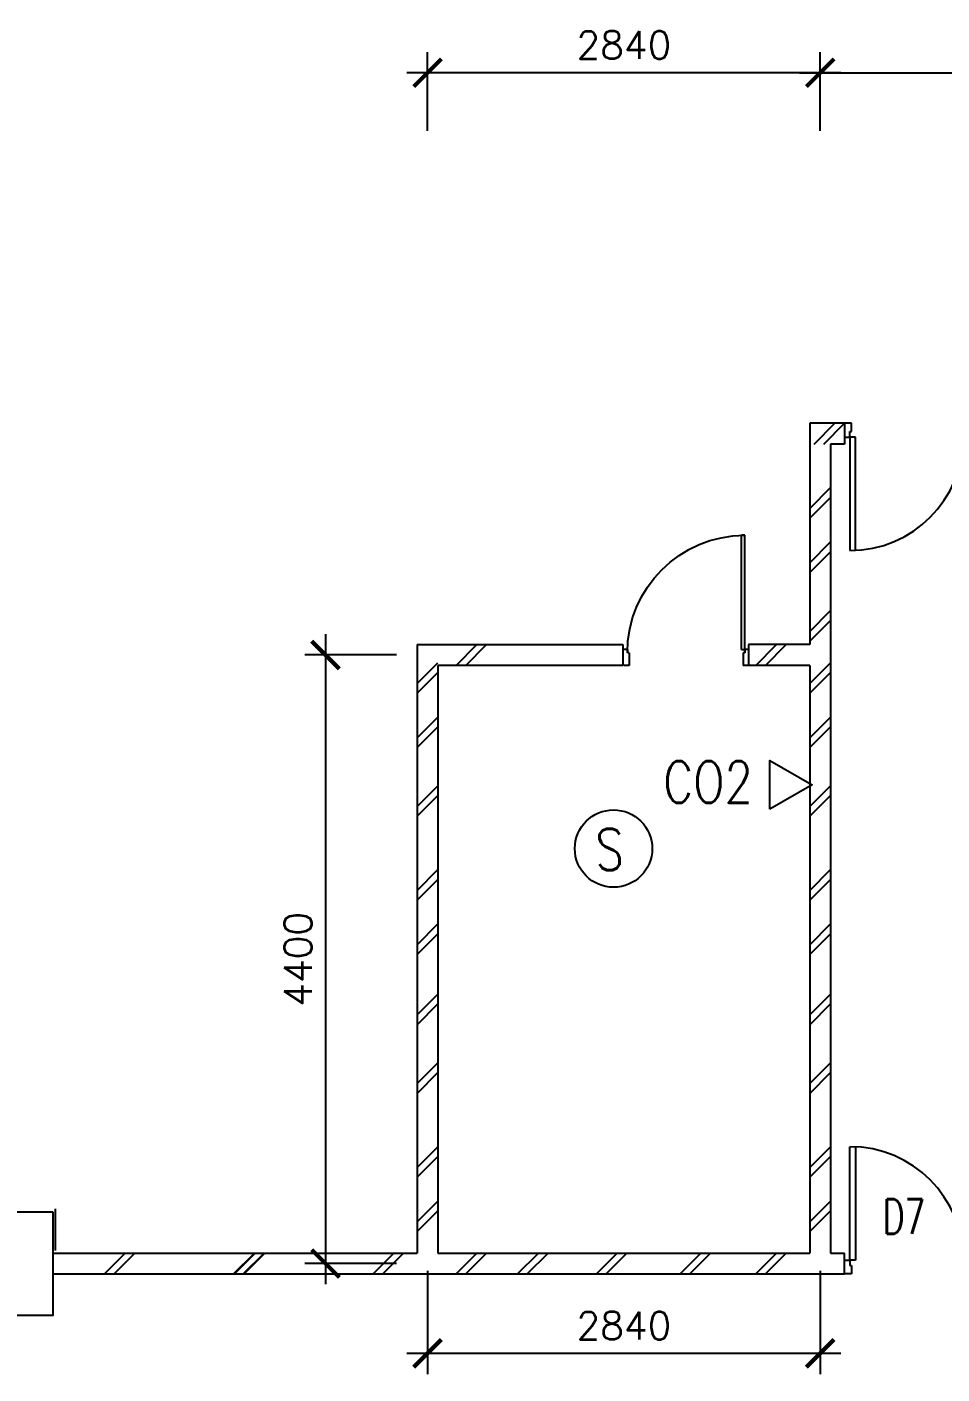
# Model space of a CAD drawing. Header units: feet. Extents: x 1407108 to 2957709, y -1501070 to -681589.
# Drawn here: x 1424980 to 1431598, y -815223 to -805484 of the extents above; entities that cross this region are included whole.
import ezdxf

# ---------------------------------------------------------------- set-up
doc = ezdxf.new("R2010")
doc.units = ezdxf.units.FT
doc.header["$LTSCALE"] = 13
doc.header["$MEASUREMENT"] = 0
doc.layers.get('0').update_dxf_attribs({"linetype": 'CONTINUOUS'})
for name, color, linetype in [('-FF', 240, 'CONTINUOUS'), ('COL', 3, 'CONTINUOUS'), ('DIM', 7, 'CONTINUOUS'), ('DR', 7, 'CONTINUOUS'), ('FURN', 1, 'CONTINUOUS'), ('H', 1, 'CONTINUOUS'), ('WALL', 2, 'CONTINUOUS')]:
    doc.layers.add(name, color=color, linetype=linetype)
doc.styles.add('E', font='ROMANS.SHX', dxfattribs={"width": 0.9})
doc.styles.add('ROMANS', font='romans')
doc.styles.get("Standard").update_dxf_attribs({"font": 'ROMANS.SHX'})
doc.dimstyles.new('STANDARD$0', dxfattribs={"dimscale": 0, "dimtxt": 8, "dimasz": 6, "dimexe": 1, "dimexo": 1, "dimgap": 3, "dimtad": 1, "dimdec": 0, "dimlfac": -1, "dimrnd": 1, "dimzin": 0, "dimdsep": 46, "dimtxsty": 'Standard', "dimcen": 0, "dimclrd": 5, "dimclre": 250, "dimadec": 0, "dimazin": 0, "dimtfac": 1, "dimtdec": 4, "dimtofl": 0, "dimtmove": 0, "dimatfit": 3, "dimfxl": 1, "dimtolj": 1, "dimtzin": 0, "dimarcsym": 0})

# ---------------------------------------------------------------- blocks, each defined once
blk = doc.blocks.new('_ARCHTICK')
at = {"color": 0, "linetype": 'ByBlock', "const_width": 0.15}
blk.add_lwpolyline([(-0.5, -0.5), (0.5, 0.5)], dxfattribs=at)
blk = doc.blocks.new('*D290')
at = {"layer": 'DIM', "color": 7, "linetype": 'Continuous', "lineweight": -2, "transparency": 16777216}
for p, q in [((1430717.2, -806235.7), (1430717.2, -805664.9)), ((1434717.2, -806235.7), (1434717.2, -805664.9)), ((1430567.2, -805814.9), (1434867.2, -805814.9))]:
    blk.add_line(p, q, dxfattribs=at)
at = {"layer": 'DIM', "color": 7, "linetype": 'Continuous', "lineweight": -2, "transparency": 16777216, "xscale": 200, "yscale": 200, "zscale": 200, "rotation": 180}
blk.add_blockref('_ARCHTICK', (1430717.2, -805814.9), dxfattribs=at)
at = {"layer": 'DIM', "color": 7, "linetype": 'Continuous', "lineweight": -2, "transparency": 16777216, "xscale": 200, "yscale": 200, "zscale": 200}
blk.add_blockref('_ARCHTICK', (1434717.2, -805814.9), dxfattribs=at)
at = {"layer": 'DIM', "color": 7, "linetype": 'Continuous', "transparency": 16777216, "insert": (1432717.2, -805614.9), "char_height": 200, "attachment_point": 5, "style": 'ROMANS'}
blk.add_mtext('\\A1;4000', dxfattribs=at)
blk = doc.blocks.new('*D291')
at = {"layer": 'DIM', "color": 7, "linetype": 'Continuous', "lineweight": -2, "transparency": 16777216}
for p, q in [((1427877.2, -806235.7), (1427877.2, -805664.9)), ((1430717.2, -806235.7), (1430717.2, -805664.9)), ((1430867.2, -805814.9), (1427727.2, -805814.9))]:
    blk.add_line(p, q, dxfattribs=at)
at = {"layer": 'DIM', "color": 7, "linetype": 'Continuous', "lineweight": -2, "transparency": 16777216, "xscale": 200, "yscale": 200, "zscale": 200, "rotation": 180}
blk.add_blockref('_ARCHTICK', (1427877.2, -805814.9), dxfattribs=at)
at = {"layer": 'DIM', "color": 7, "linetype": 'Continuous', "lineweight": -2, "transparency": 16777216, "xscale": 200, "yscale": 200, "zscale": 200}
blk.add_blockref('_ARCHTICK', (1430717.2, -805814.9), dxfattribs=at)
at = {"layer": 'DIM', "color": 7, "linetype": 'Continuous', "transparency": 16777216, "insert": (1429297.2, -805614.9), "char_height": 200, "attachment_point": 5, "style": 'ROMANS'}
blk.add_mtext('\\A1;2840', dxfattribs=at)
blk = doc.blocks.new('*D292')
at = {"layer": 'DIM', "color": 7, "linetype": 'Continuous', "lineweight": -2, "transparency": 16777216}
for p, q in [((1427139.2, -809874.1), (1427139.2, -814574.1)), ((1427652.2, -810024.1), (1426989.2, -810024.1)), ((1427652.2, -814424.1), (1426989.2, -814424.1))]:
    blk.add_line(p, q, dxfattribs=at)
at = {"layer": 'DIM', "color": 7, "linetype": 'Continuous', "lineweight": -2, "transparency": 16777216, "xscale": 200, "yscale": 200, "zscale": 200}
for p, rotation in [((1427139.2, -810024.1), 90), ((1427139.2, -814424.1), 270)]:
    blk.add_blockref('_ARCHTICK', p, dxfattribs=dict(at, rotation=rotation))
at = {"layer": 'DIM', "color": 7, "linetype": 'Continuous', "transparency": 16777216, "insert": (1426939.2, -812224.1), "char_height": 200, "attachment_point": 5, "rotation": 90, "style": 'ROMANS'}
blk.add_mtext('\\A1;4400', dxfattribs=at)
blk = doc.blocks.new('*D293')
at = {"layer": 'DIM', "color": 7, "linetype": 'Continuous', "lineweight": -2, "transparency": 16777216}
for p, q in [((1427877.2, -814475.8), (1427877.2, -815222.9)), ((1430717.2, -814475.8), (1430717.2, -815222.9)), ((1427727.2, -815072.9), (1430867.2, -815072.9))]:
    blk.add_line(p, q, dxfattribs=at)
at = {"layer": 'DIM', "color": 7, "linetype": 'Continuous', "lineweight": -2, "transparency": 16777216, "xscale": 200, "yscale": 200, "zscale": 200, "rotation": 180}
blk.add_blockref('_ARCHTICK', (1427877.2, -815072.9), dxfattribs=at)
at = {"layer": 'DIM', "color": 7, "linetype": 'Continuous', "lineweight": -2, "transparency": 16777216, "xscale": 200, "yscale": 200, "zscale": 200}
blk.add_blockref('_ARCHTICK', (1430717.2, -815072.9), dxfattribs=at)
at = {"layer": 'DIM', "color": 7, "linetype": 'Continuous', "transparency": 16777216, "insert": (1429297.2, -814872.9), "char_height": 200, "attachment_point": 5, "style": 'ROMANS'}
blk.add_mtext('\\A1;2840', dxfattribs=at)
blk = doc.blocks.new('DR900')
at = {"layer": 'DR', "color": 7}
for p, q in [((25, 940), (50, 940)), ((25, 115), (25, 940)), ((50, 115), (50, 940)), ((0, 115), (25, 115)), ((50, 115), (25, 115)), ((25, 115), (25, 90)), ((874.6, 115), (900, 115)), ((875, 115), (875, 90)), ((0, 0), (38, 0)), ((25, 90), (38, 90)), ((38, 90), (38, 0)), ((862, 90), (875, 90)), ((862, 90), (862, 0)), ((862, 0), (900, 0))]:
    blk.add_line(p, q, dxfattribs=at)
blk.add_arc((25, 90), 850, 0, 90, dxfattribs=at)
blk = doc.blocks.new('CO2')
at = {"layer": '-FF'}
blk.add_lwpolyline([(-305.5, -176.4), (-305.5, 176.4), (0, 0)], close=True, dxfattribs=at)
blk = doc.blocks.new('SMOKE DETECTOR')
at = {"layer": '-FF'}
blk.add_circle((0, 0), 279.9, dxfattribs=at)
at = {"layer": '-FF', "color": 3, "style": 'E', "width": 0.8}
blk.add_text('S', height=300, dxfattribs=at).set_placement((-131.5, -155.8))

msp = doc.modelspace()

# ---------------------------------------------------------------- linework, layer by layer
at = {"layer": 'COL', "color": 0}
msp.add_lwpolyline([(1425167.2, -814049.1), (1425167.2, -814799.1), (1424267.2, -814799.1), (1424267.2, -814049.1)], close=True, dxfattribs=at)
at = {"layer": 'DR', "color": 0}
for p, q in [((1430892.2, -808349.1), (1430892.2, -808499.1)), ((1430892.2, -808349.1), (1430892.2, -808449.1)), ((1430942.2, -808349.1), (1430892.2, -808349.1)), ((1430942.2, -808409.1), (1430942.2, -808349.1)), ((1430932.2, -808449.1), (1430932.2, -808409.1)), ((1430932.2, -808409.1), (1430942.2, -808409.1)), ((1430892.2, -808449.1), (1430932.2, -808449.1)), ((1430932.2, -808449.1), (1430932.2, -809269.1)), ((1430972.2, -808449.1), (1430932.2, -808449.1)), ((1430972.2, -809268.1), (1430972.2, -808449.1)), ((1430932.2, -814399.1), (1430932.2, -813579.1)), ((1430972.2, -813580.1), (1430972.2, -814399.1)), ((1430892.2, -814499.1), (1430892.2, -814399.1)), ((1430892.2, -814399.1), (1430932.2, -814399.1)), ((1430972.2, -814399.1), (1430932.2, -814399.1)), ((1430932.2, -814399.1), (1430932.2, -814439.1)), ((1430932.2, -814439.1), (1430942.2, -814439.1)), ((1430942.2, -814439.1), (1430942.2, -814499.1)), ((1430942.2, -814499.1), (1430892.2, -814499.1))]:
    msp.add_line(p, q, dxfattribs=at)
for centre, start, end in [((1430932.2, -808449.1), 270, 360), ((1430932.2, -814399.1), 0, 90)]:
    msp.add_arc(centre, 820, start, end, dxfattribs=at)
at = {"layer": 'FURN', "color": 0, "linetype": 'Continuous'}
for p, q in [((1425187.2, -814049.1), (1425187.2, -814029.1)), ((1425187.2, -814329.1), (1425187.2, -814049.1))]:
    msp.add_line(p, q, dxfattribs=at)
at = {"layer": 'H', "color": 0}
for p, q in [((1430672.3, -808499.1), (1430822.3, -808349.1)), ((1430742.2, -808499.1), (1430892.2, -808349.1)), ((1430642.2, -808964), (1430792.2, -808814)), ((1430642.2, -809034.7), (1430792.2, -808884.7)), ((1430642.2, -809357), (1430792.2, -809207)), ((1430642.2, -809427.7), (1430792.2, -809277.7)), ((1430642.2, -809853.4), (1430792.2, -809703.4)), ((1430642.2, -809924.1), (1430792.2, -809774.1)), ((1428083.7, -810099.1), (1428233.7, -809949.1)), ((1428153.6, -810099.1), (1428303.6, -809949.1)), ((1430251, -810099.1), (1430401, -809949.1)), ((1430320.9, -810099.1), (1430470.9, -809949.1)), ((1427802.2, -810230), (1427952.2, -810080)), ((1430642.2, -810230), (1430792.2, -810080)), ((1427802.2, -810300.7), (1427952.2, -810150.7)), ((1430642.2, -810300.7), (1430792.2, -810150.7)), ((1427802.2, -810623), (1427952.2, -810473)), ((1430642.2, -810623), (1430792.2, -810473)), ((1427802.2, -810693.7), (1427952.2, -810543.7)), ((1430642.2, -810693.7), (1430792.2, -810543.7)), ((1427802.2, -811119.4), (1427952.2, -810969.4)), ((1430642.2, -811119.4), (1430792.2, -810969.4)), ((1427802.2, -811190.1), (1427952.2, -811040.1)), ((1430642.2, -811190.1), (1430792.2, -811040.1)), ((1427802.2, -811726), (1427952.2, -811576)), ((1427802.2, -811796.7), (1427952.2, -811646.7)), ((1430642.2, -811726), (1430792.2, -811576)), ((1430642.2, -811796.7), (1430792.2, -811646.7)), ((1427802.2, -812119), (1427952.2, -811969)), ((1427802.2, -812189.7), (1427952.2, -812039.7)), ((1430642.2, -812119), (1430792.2, -811969)), ((1430642.2, -812189.7), (1430792.2, -812039.7)), ((1427802.2, -812626.6), (1427952.2, -812476.6)), ((1430642.2, -812626.6), (1430792.2, -812476.6)), ((1427802.2, -812697.3), (1427952.2, -812547.3)), ((1430642.2, -812697.3), (1430792.2, -812547.3)), ((1427802.2, -813123), (1427952.2, -812973)), ((1430642.2, -813123), (1430792.2, -812973)), ((1427802.2, -813193.7), (1427952.2, -813043.7)), ((1430642.2, -813193.7), (1430792.2, -813043.7)), ((1427802.2, -813729.6), (1427952.2, -813579.6)), ((1430642.2, -813729.6), (1430792.2, -813579.6)), ((1427802.2, -813800.3), (1427952.2, -813650.3)), ((1430642.2, -813800.3), (1430792.2, -813650.3)), ((1427802.2, -814122.6), (1427952.2, -813972.6)), ((1430642.2, -814122.6), (1430792.2, -813972.6)), ((1427802.2, -814193.3), (1427952.2, -814043.3)), ((1430642.2, -814193.3), (1430792.2, -814043.3)), ((1425540.7, -814499.1), (1425690.7, -814349.1)), ((1425610.5, -814499.1), (1425760.5, -814349.1)), ((1426474.6, -814499.1), (1426624.6, -814349.1)), ((1426480.3, -814499.1), (1426630.3, -814349.1)), ((1426544.5, -814499.1), (1426694.5, -814349.1)), ((1426550.1, -814499.1), (1426700.1, -814349.1)), ((1427483.4, -814499.1), (1427633.4, -814349.1)), ((1427553.3, -814499.1), (1427703.3, -814349.1)), ((1428083.7, -814499.1), (1428233.7, -814349.1)), ((1428153.6, -814499.1), (1428303.6, -814349.1)), ((1428528.3, -814499.1), (1428678.3, -814349.1)), ((1428598.2, -814499.1), (1428748.2, -814349.1)), ((1429099.1, -814499.1), (1429249.1, -814349.1)), ((1429169, -814499.1), (1429319, -814349.1)), ((1429704.6, -814499.1), (1429854.6, -814349.1)), ((1429774.4, -814499.1), (1429924.4, -814349.1)), ((1430251, -814499.1), (1430401, -814349.1)), ((1430320.9, -814499.1), (1430470.9, -814349.1))]:
    msp.add_line(p, q, dxfattribs=at)
at = {"layer": 'WALL', "color": 0}
for p, q in [((1430642.2, -808349.1), (1430642.2, -809949.1)), ((1430892.2, -808349.1), (1430642.2, -808349.1)), ((1430792.2, -808499.1), (1430792.2, -814349.1)), ((1430892.2, -808499.1), (1430792.2, -808499.1)), ((1427802.2, -809949.1), (1427802.2, -814349.1)), ((1427802.2, -809949.1), (1429290.6, -809949.1)), ((1429290.6, -809949.1), (1429290.6, -810099.1)), ((1430642.2, -809949.1), (1430197.2, -809949.1)), ((1430197.2, -809949.1), (1430197.2, -810099.1)), ((1427952.2, -810099.1), (1427952.2, -814349.1)), ((1429290.6, -810099.1), (1427952.2, -810099.1)), ((1430642.2, -810099.1), (1430197.2, -810099.1)), ((1430642.2, -810099.1), (1430642.2, -814349.1)), ((1425167.2, -814349.1), (1427802.2, -814349.1)), ((1427952.2, -814349.1), (1430642.2, -814349.1)), ((1430792.2, -814349.1), (1430892.2, -814349.1)), ((1430892.2, -814499.1), (1430892.2, -814349.1)), ((1425167.2, -814499.1), (1430892.2, -814499.1))]:
    msp.add_line(p, q, dxfattribs=at)

# ---------------------------------------------------------------- block references
at = {"layer": '-FF', "color": 0}
msp.add_blockref('CO2', (1430658.4, -810962.7), dxfattribs=at)
at = {"layer": '-FF', "color": 0, "linetype": 'Continuous'}
msp.add_blockref('SMOKE DETECTOR', (1429222.2, -811424.1), dxfattribs=at)
at = {"color": 0, "xscale": -1}
msp.add_blockref('DR900', (1430197.2, -810099.1), dxfattribs=at)

# ---------------------------------------------------------------- texts
at = {"layer": '-FF', "color": 0, "style": 'ROMANS', "width": 0.8}
msp.add_text('CO2', height=300, dxfattribs=at).set_placement((1429582.1, -811092.9))
at = {"layer": 'WALL', "color": 0, "style": 'ROMANS', "width": 0.7}
msp.add_text('D7', height=250, rotation=0, dxfattribs=at).set_placement((1431169.2, -814208.7))

# ---------------------------------------------------------------- dimensions: what is measured, and where the dimension line sits
at = {"layer": 'DIM', "color": 0, "linetype": 'Continuous'}
dim = msp.add_linear_dim(base=(1427877.2, -805814.9), p1=(1430717.2, -806385.7), p2=(1427877.2, -806385.7), angle=180, dimstyle='STANDARD$0', override={"dimscale": 100, "dimtxt": 2, "dimasz": 2, "dimexe": 1.5, "dimexo": 1.5, "dimgap": 1, "dimtxsty": 'ROMANS', "dimblk": 'ARCHTICK', "dimdle": 1.5, "dimclrd": 7, "dimclre": 7, "dimclrt": 7, "dimtdec": 0, "dimtmove": 2}, dxfattribs=at)
dim.commit()
dim.dimension.update_dxf_attribs({"geometry": '*D291', "text_midpoint": (1429297.2, -805614.9)})
dim = msp.add_linear_dim(base=(1434717.2, -805814.9), p1=(1430717.2, -806385.7), p2=(1434717.2, -806385.7), dimstyle='STANDARD$0', override={"dimscale": 100, "dimtxt": 2, "dimasz": 2, "dimexe": 1.5, "dimexo": 1.5, "dimgap": 1, "dimtxsty": 'ROMANS', "dimblk": 'ARCHTICK', "dimdle": 1.5, "dimclrd": 7, "dimclre": 7, "dimclrt": 7, "dimtdec": 0, "dimtmove": 2}, dxfattribs=at)
dim.commit()
dim.dimension.update_dxf_attribs({"geometry": '*D290', "text_midpoint": (1432717.2, -805614.9)})
for p1, p2, distance, picture, middle in [((1427802.2, -810024.1), (1427802.2, -814424.1), -662.9, '*D292', (1426939.2, -812224.1)), ((1427877.2, -814325.8), (1430717.2, -814325.8), -747.1, '*D293', (1429297.2, -814872.9))]:
    dim = msp.add_aligned_dim(p1=p1, p2=p2, distance=distance, dimstyle='STANDARD$0', override={"dimscale": 100, "dimtxt": 2, "dimasz": 2, "dimexe": 1.5, "dimexo": 1.5, "dimgap": 1, "dimtxsty": 'ROMANS', "dimblk": 'ARCHTICK', "dimdle": 1.5, "dimclrd": 7, "dimclre": 7, "dimclrt": 7, "dimtdec": 0, "dimtmove": 2}, dxfattribs=at)
    dim.commit()
    dim.dimension.update_dxf_attribs({"geometry": picture, "text_midpoint": middle})

doc.saveas('drawing.dxf')
